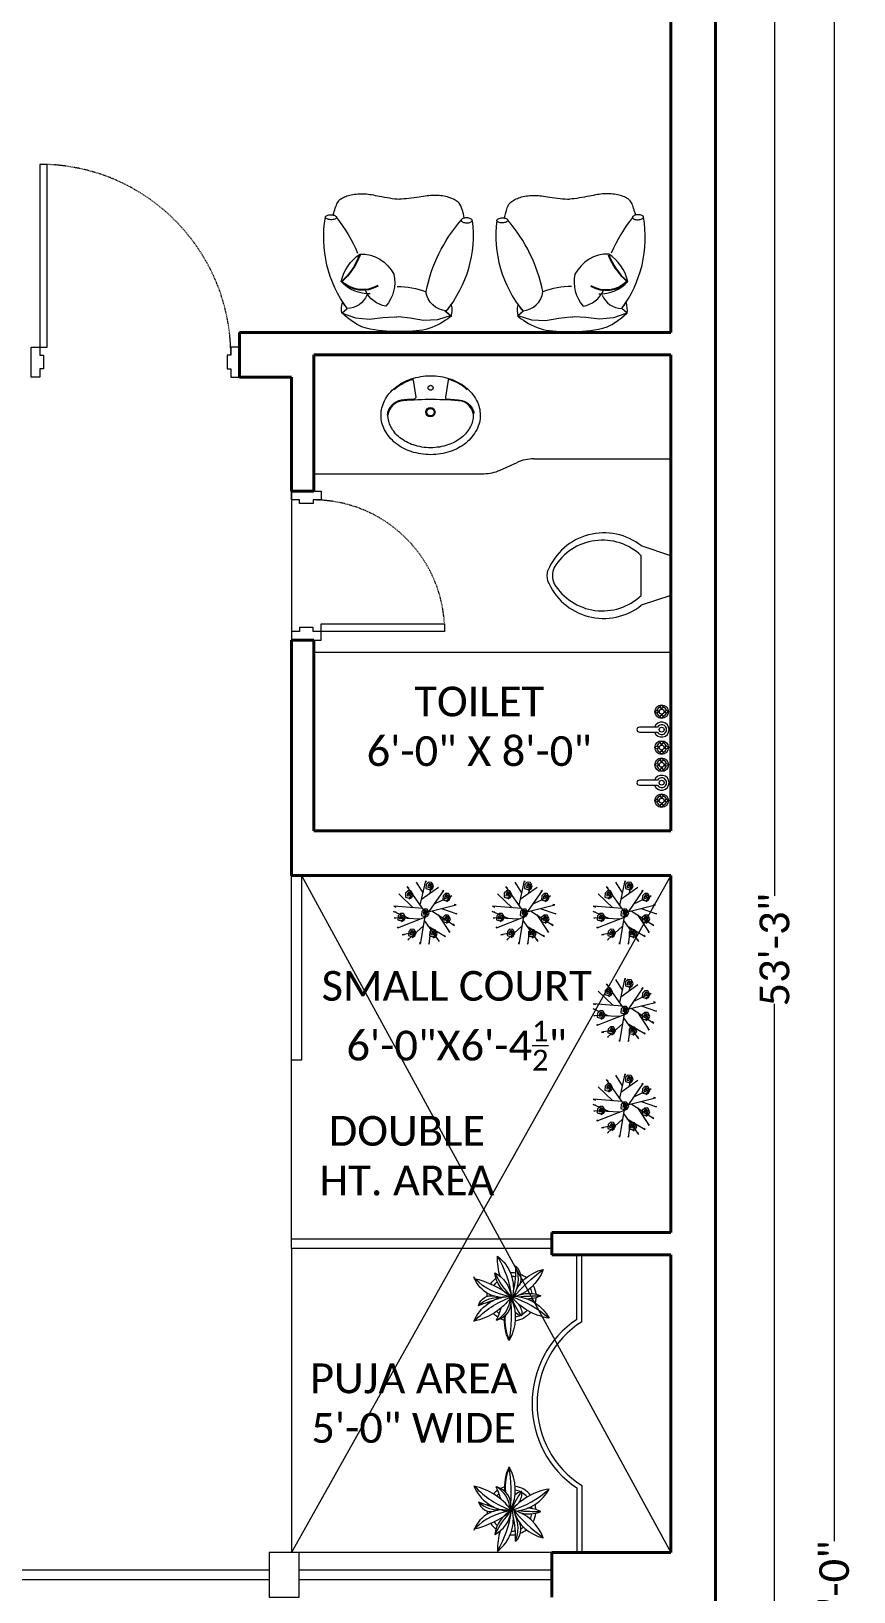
# Model space of a CAD drawing. Extents: x -454308 to 890911, y -14103 to 1343694.
# Drawn here: x 205590.1 to 205756, y 660471.3 to 660785.9 of the extents above; entities that cross this region are included whole.
import ezdxf
from ezdxf.lldxf.tags import DXFTag

# ---------------------------------------------------------------- set-up
doc = ezdxf.new("R2010")
doc.units = 0
doc.header["$MEASUREMENT"] = 0
doc.header["$PDMODE"] = 32
for name, pattern in [('0', [0]), ('DOT2', [3.175, 0, -3.175]), ('HIDDEN', [9.525, 6.35, -3.175])]:
    doc.linetypes.add(name, pattern=pattern)
for name, color, linetype, lineweight in [('A-Plnt', 114, 'Continuous', 5), ('AR- Dim', 159, 'Continuous', 9), ('AR-DOOR', 45, 'Continuous', 9), ('AR-FUR', 11, 'Continuous', 9), ('AR-GLASS', 4, 'Continuous', 13), ('AR-Plants', 72, '0', 9), ('AR-Projection', 210, 'DASHED2', 15), ('AR-TEXT', 163, 'Continuous', 9), ('AR-WALL', 1, 'Continuous', 40), ('AR-Wood Part.', 32, 'Continuous', 20), ('fixture', 150, 'Continuous', 15), ('FLOOR LINE', 142, '0', 5)]:
    doc.layers.add(name, color=color, linetype=linetype, lineweight=lineweight)
doc.layers.add('IFF-FURN-DETAIL', color=250, linetype='Continuous')
doc.layers.add('VATDUNG', color=9, linetype='Continuous')
doc.styles.add('AA_06.0', font='CANDARA.TTF', dxfattribs={"height": 6})
tags = doc.linetypes.add('DASHED2', pattern=[0.375, 0.25, -0.125]).pattern_tags.tags
tags[6:7] = [DXFTag(74, 4), DXFTag(75, 0), DXFTag(340, '0'), DXFTag(46, 1.0), DXFTag(50, 0.0), DXFTag(44, 0.0), DXFTag(45, 0.0)]
tags[4:5] = [DXFTag(74, 4), DXFTag(75, 0), DXFTag(340, '0'), DXFTag(46, 1.0), DXFTag(50, 0.0), DXFTag(44, 0.0), DXFTag(45, 0.0)]
doc.dimstyles.new('AA_06.0', dxfattribs={"dimtxt": 6, "dimasz": 3.5, "dimexe": 0.18, "dimexo": 0.0625, "dimgap": 0.09, "dimtad": 0, "dimzin": 1, "dimdsep": 46, "dimlunit": 4, "dimtxsty": 'AA_06.0', "dimblk": 'DIM ARROW', "dimcen": 0.09, "dimclrd": 4, "dimclre": 256, "dimadec": 0, "dimazin": 0, "dimtfac": 1, "dimtofl": 0, "dimtmove": 0, "dimatfit": 3, "dimfxl": 1, "dimtolj": 1, "dimtzin": 0, "dimlwd": -1, "dimarcsym": 0})

# ---------------------------------------------------------------- blocks, each defined once
blk = doc.blocks.new('Faucet - Bathroom top')
for p, q in [((-4.11, 0.12), (-4.38, 0.12)), ((-3.75, 0.48), (-3.75, 0.75)), ((-3.5, 0.48), (-3.5, 0.75)), ((-3.15, 0.12), (-2.88, 0.12)), ((3.14, 0.12), (2.88, 0.12)), ((3.5, 0.48), (3.5, 0.75)), ((3.75, 0.48), (3.75, 0.75)), ((4.1, 0.12), (4.38, 0.12)), ((-4.1, -0.12), (-4.38, -0.12)), ((-3.75, -0.48), (-3.75, -0.75)), ((-3.5, -0.48), (-3.5, -0.75)), ((-3.14, -0.12), (-2.88, -0.12)), ((-0.5, -0.86), (-0.5, -4.5)), ((0.5, -4.5), (0.5, -0.86)), ((3.15, -0.12), (2.88, -0.12)), ((3.5, -0.48), (3.5, -0.75)), ((3.75, -0.48), (3.75, -0.75)), ((4.11, -0.12), (4.38, -0.12))]:
    blk.add_line(p, q)
for centre, radius in [((-3.62, 0), 1.38), ((-4.62, 0), 0.28), ((-3.62, 0), 0.5), ((-3.62, 1), 0.28), ((-2.62, 0), 0.28), ((0, 0), 0.5), ((3.62, 0), 1.38), ((2.62, 0), 0.28), ((3.62, 0), 0.5), ((3.62, 1), 0.28), ((4.62, 0), 0.28), ((-3.62, -1), 0.28), ((3.62, -1), 0.28)]:
    blk.add_circle(centre, radius)
for centre, radius, start, end in [((-3.62, 0), 1, 105.2407, 164.2093), ((-3.62, 0), 1, 16.4413, 74.0789), ((0, 0), 1.5, 289.6514, 250.3603), ((0, 0), 1, 300.3431, 239.7554), ((3.62, 0), 1, 106.12, 164.0884), ((3.62, 0), 1, 16.2342, 73.9047), ((-3.62, 0), 1, 196.2342, 253.9047), ((-3.62, 0), 1, 286.12, 344.0884), ((3.62, 0), 1, 196.4413, 254.0789), ((3.62, 0), 1, 285.2407, 344.2093), ((0, -4.5), 0.5, 180, 0)]:
    blk.add_arc(centre, radius, start, end)
blk = doc.blocks.new('4T4T')
for p, q in [((81000.78, -5598.59), (80998.78, -5592.59)), ((81000.78, -5592.59), (81008.78, -5592.59)), ((81008.78, -5598.59), (81010.78, -5592.59))]:
    blk.add_line(p, q)
for centre, radius, start, end in [((81008.3, -5585.01), 12.17, 112.0284, 218.5307), ((81008.98, -5584.77), 11.33, 121.053, 223.6321), ((81004.78, -5578.71), 4, 65.7318, 114.2682), ((81004.78, -5577.59), 4, 74.8605, 105.1395), ((81001.22, -5585.07), 12.17, 321.4691, 67.9714), ((81000.58, -5584.77), 11.33, 316.3677, 58.9468)]:
    blk.add_arc(centre, radius, start, end)
blk = doc.blocks.new('WASH-2')
blk.add_lwpolyline([(-8408.7, 58004.87, -0.120605), (-8409.51, 58001.52, -0.10507), (-8412.01, 57998.47, -0.088649), (-8415.59, 57996.53, -0.079738), (-8420.04, 57995.8, -0.079738), (-8424.5, 57996.51, -0.088649), (-8428.09, 57998.43, -0.10507), (-8430.6, 58001.47, -0.120605), (-8431.43, 58004.82, -0.120605), (-8430.62, 58008.17, -0.10507), (-8428.12, 58011.22, -0.088649), (-8424.54, 58013.16, -0.079738), (-8420.09, 58013.88, -0.079738), (-8415.63, 58013.18, -0.088649), (-8412.04, 58011.25, -0.10507), (-8409.53, 58008.21, -0.120605)], format="xyb", close=True)
blk.add_lwpolyline([(-8408.7, 58004.87, -0.120605), (-8409.51, 58001.52, -0.10507), (-8412.01, 57998.47, -0.088649), (-8415.59, 57996.53, -0.079738), (-8420.04, 57995.8, -0.079738), (-8424.5, 57996.51, -0.088649), (-8428.09, 57998.43, -0.10507), (-8430.6, 58001.47, -0.120605), (-8431.43, 58004.82, -0.120605), (-8430.62, 58008.17, -0.10507), (-8428.12, 58011.22, -0.088649), (-8424.54, 58013.16, -0.079738), (-8420.09, 58013.88, -0.079738), (-8415.63, 58013.18, -0.088649), (-8412.04, 58011.25, -0.10507), (-8409.53, 58008.21, -0.120605)], format="xyb", close=True)
for points in [[(-8429.82, 58004.44, -0.017243), (-8429.84, 58004.82, -0.120605), (-8429.2, 58007.43, -0.10507), (-8427.12, 58009.97, -0.088649), (-8424.04, 58011.64, -0.079738), (-8420.08, 58012.29, -0.079738), (-8416.12, 58011.66, -0.088649), (-8413.03, 58010, -0.10507), (-8410.94, 58007.47, -0.120605), (-8410.29, 58004.86, -0.120605)], [(-8429.82, 58004.44, -0.017243), (-8429.84, 58004.82, -0.120605), (-8429.2, 58007.43, -0.10507), (-8427.12, 58009.97, -0.088649), (-8424.04, 58011.64, -0.079738), (-8420.08, 58012.29, -0.079738), (-8416.12, 58011.66, -0.088649), (-8413.03, 58010, -0.10507), (-8410.94, 58007.47, -0.120605), (-8410.29, 58004.86, -0.120605)], [(-8428.44, 57998.99, 0.016805), (-8427.96, 57998.59, 0.092161), (-8424.31, 57996.65, 0.435128), (-8424.05, 57996.78), (-8423.48, 58000.73, 0.44775), (-8423.76, 58001.13, -0.015365), (-8427.24, 58001.44, -0.272514), (-8430.02, 58004.4, -0.272514)], [(-8428.44, 57998.99, 0.016805), (-8427.96, 57998.59, 0.092161), (-8424.31, 57996.65, 0.435128), (-8424.05, 57996.78), (-8423.48, 58000.73, 0.44775), (-8423.76, 58001.13, -0.015365), (-8427.24, 58001.44, -0.272514), (-8430.02, 58004.4, -0.272514)], [(-8411.69, 57998.99, -0.016805), (-8412.17, 57998.59, -0.092161), (-8415.83, 57996.65, -0.435128), (-8416.08, 57996.78), (-8416.65, 58000.73, -0.396344), (-8416.2, 58001.17, 0.011856), (-8413.29, 58001.4, 0.340407), (-8410.1, 58004.85)], [(-8411.69, 57998.99, -0.016805), (-8412.17, 57998.59, -0.092161), (-8415.83, 57996.65, -0.435128), (-8416.08, 57996.78), (-8416.65, 58000.73, -0.396344), (-8416.2, 58001.17, 0.011856), (-8413.29, 58001.4, 0.340407), (-8410.1, 58004.85)]]:
    blk.add_lwpolyline(points, format="xyb")
for centre, radius in [((-8420.02, 58004.14), 1.05), ((-8420.02, 58004.14), 1.05), ((-8420.02, 58004.14), 0.84), ((-8420.02, 58004.14), 0.84), ((-8420.07, 57998.56), 0.577), ((-8420.07, 57998.56), 0.577)]:
    blk.add_circle(centre, radius)
for centre, radius, start, end in [((-8426.11, 58005.28), 3.81, 192.7297, 253.7047), ((-8426.11, 58005.28), 3.81, 192.7297, 253.7047), ((-8413.88, 58005.17), 3.6, 271.2814, 355.1225), ((-8413.88, 58005.17), 3.6, 271.2814, 355.1225), ((-8420.22, 58065.6), 64.35, 263.7877, 275.7231), ((-8420.22, 58065.6), 64.35, 263.7877, 275.7231)]:
    blk.add_arc(centre, radius, start, end)
blk = doc.blocks.new('door 42')
at = {"lineweight": 15, "ltscale": 0.1}
blk.add_lwpolyline([(-0.75, 3), (0.75, 3), (0.75, 39.85), (-0.75, 39.85)], close=True, dxfattribs=at)
at = {"lineweight": 20, "ltscale": 0.1}
for points in [[(-2.5, 3), (-0.75, 3), (-0.75, 1.38), (0, 1.38), (0, -1.38), (-0.75, -1.38), (-0.75, -3), (-2.5, -3), (-2.5, 3)], [(39.5, 3), (37.75, 3), (37.75, 1.38), (37, 1.38), (37, -1.38), (37.75, -1.38), (37.75, -3), (39.5, -3), (39.5, 3)]]:
    blk.add_lwpolyline(points, dxfattribs=at)
at = {"linetype": 'HIDDEN', "ltscale": 0.002}
blk.add_arc((-0.75, 1.38), 38.5, 0, 87.7671, dxfattribs=at)
blk = doc.blocks.new('PILLOW-1')
at = {"color": 0}
blk.add_lwpolyline([(198, -165.3, -0.232884), (126.3, -346, -0.184752), (-44.3, -233.7, -0.286563), (74.8, -22, -0.237978), (272.6, -68.2, -0.243587), (179.4, -195.4, 4.263709)], format="xyb", dxfattribs=at)
at = {"layer": 'IFF-FURN-DETAIL', "linetype": 'ByBlock'}
blk.add_lwpolyline([(147.6, -117.6, -0.343333), (126.5, -342.2, 0.126408), (-39.5, -232.6, -5.969376)], format="xyb", dxfattribs=at)
blk = doc.blocks.new('SINGLE SOFA 2')
at = {"linetype": 'ByBlock'}
for p in [(-19.24, 12.49), (-19.22, 12.47)]:
    blk.add_line(p, (-18.19, 11.57), dxfattribs=at)
for points in [[(2.87, 12.49), (2.71, 12.61), (2.46, 12.8), (2.12, 13.06), (1.7, 13.36), (1.22, 13.69), (0.7, 14.03), (0.14, 14.35), (-0.44, 14.65), (-1.03, 14.91), (-1.63, 15.13), (-2.24, 15.32), (-2.86, 15.47), (-3.5, 15.59), (-4.16, 15.68), (-4.84, 15.76), (-5.54, 15.82), (-6.26, 15.87), (-7.01, 15.9), (-7.77, 15.92), (-8.55, 15.93), (-9.34, 15.92), (-10.14, 15.9), (-10.95, 15.86), (-11.77, 15.81), (-12.59, 15.73), (-13.43, 15.61), (-14.28, 15.42), (-15.17, 15.14), (-16.09, 14.73), (-17.07, 14.17), (-18.1, 13.43), (-19.21, 12.49)], [(-19.21, 12.49), (-16.48, 13.38), (-13.66, 13.57), (-10.94, 13.16), (-8.62, 12.95), (-8.21, 13.01)], [(-19.21, 12.49), (-16.48, 13.38), (-13.66, 13.57), (-10.94, 13.16), (-8.62, 12.95), (-8.21, 13.01)], [(2.79, 12.39), (0.07, 13.31), (-2.75, 13.53), (-5.47, 13.13), (-7.79, 12.94), (-8.21, 13.01)], [(2.79, 12.39), (0.07, 13.31), (-2.75, 13.53), (-5.47, 13.13), (-7.79, 12.94), (-8.21, 13.01)], [(-21.51, -7.21), (-21.5, -7.29), (-21.46, -7.45), (-21.4, -7.68), (-21.33, -7.96), (-21.25, -8.28), (-21.15, -8.61), (-21.05, -8.93), (-20.95, -9.23), (-20.85, -9.5), (-20.74, -9.72), (-20.63, -9.92), (-20.51, -10.09), (-20.38, -10.24), (-20.25, -10.37), (-20.1, -10.49), (-19.93, -10.6), (-19.75, -10.71), (-19.55, -10.83), (-19.34, -10.93), (-19.1, -11.04), (-18.86, -11.14), (-18.59, -11.23), (-18.31, -11.32), (-18.01, -11.4), (-17.7, -11.47), (-17.37, -11.53), (-17.03, -11.57), (-16.69, -11.61), (-16.34, -11.64), (-15.99, -11.66), (-15.64, -11.67), (-15.29, -11.66), (-14.95, -11.64), (-14.61, -11.61), (-14.27, -11.58), (-13.92, -11.53), (-13.55, -11.47), (-13.16, -11.41), (-12.74, -11.34), (-12.3, -11.27), (-11.81, -11.19), (-11.3, -11.11), (-10.78, -11.03), (-10.25, -10.96), (-9.73, -10.9), (-9.23, -10.84), (-8.76, -10.81), (-8.33, -10.79)], [(4.91, -7.38), (4.71, -8.2), (4.51, -8.85), (4.32, -9.37), (4.14, -9.77), (3.96, -10.07), (3.77, -10.3), (3.58, -10.48), (3.39, -10.62), (3.18, -10.76), (2.96, -10.89), (2.74, -11.01), (2.49, -11.12), (2.24, -11.22), (1.97, -11.32), (1.69, -11.4), (1.39, -11.48), (1.07, -11.55), (0.75, -11.6), (0.41, -11.65), (0.06, -11.68), (-0.29, -11.71), (-0.64, -11.72), (-0.99, -11.73), (-1.33, -11.72), (-1.67, -11.7), (-2.01, -11.67), (-2.35, -11.63), (-2.71, -11.58), (-3.07, -11.52), (-3.46, -11.45), (-3.88, -11.38), (-4.33, -11.3), (-4.81, -11.22), (-5.32, -11.14), (-5.84, -11.05), (-6.37, -10.98), (-6.89, -10.91), (-7.39, -10.85), (-7.86, -10.81), (-8.29, -10.79)]]:
    blk.add_lwpolyline(points, dxfattribs=at)
for points in [[(-20.87, -6.76, 0.186829), (-20.93, -6.59, 0.101651), (-21.19, -6.4, 0.060225), (-21.53, -6.29, 0.046578), (-21.98, -6.25, 0.046578), (-22.43, -6.29, 0.060225), (-22.76, -6.39, 0.101651), (-23.02, -6.58, 0.186829), (-23.09, -6.75, 0.186829), (-23.02, -6.92, 0.101651), (-22.76, -7.11, 0.060225), (-22.43, -7.21, 0.046578), (-21.98, -7.26, 0.046578), (-21.53, -7.22, 0.060225), (-21.2, -7.11, 0.101651), (-20.94, -6.92, 0.186829)], [(4.29, -6.86, -0.186829), (4.35, -6.7, -0.101651), (4.61, -6.51, -0.060225), (4.95, -6.4, -0.046578), (5.4, -6.36, -0.046578), (5.85, -6.41, -0.060225), (6.18, -6.52, -0.101651), (6.44, -6.71, -0.186829), (6.5, -6.87, -0.186829), (6.44, -7.04, -0.101651), (6.18, -7.23, -0.060225), (5.84, -7.33, -0.046578), (5.39, -7.37, -0.046578), (4.94, -7.33, -0.060225), (4.61, -7.22, -0.101651), (4.35, -7.03, -0.186829)]]:
    blk.add_lwpolyline(points, format="xyb", close=True, dxfattribs=at)
for points in [[(-20.87, -6.76, 0.186829), (-20.93, -6.59, 0.101651), (-21.19, -6.4, 0.060225), (-21.53, -6.29, 0.046578), (-21.98, -6.25, 0.046578), (-22.43, -6.29, 0.060225), (-22.76, -6.39, 0.101651), (-23.02, -6.58, 0.186829), (-23.09, -6.75, 0.186829)], [(-21.51, -7.21, 0.0573), (-21.2, -7.11, 0.101651), (-20.94, -6.92, 0.186829), (-20.87, -6.76, 0.186829)], [(4.29, -6.86, -0.186829), (4.35, -6.7, -0.101651), (4.61, -6.51, -0.060225), (4.95, -6.4, -0.046578), (5.4, -6.36, -0.046578), (5.85, -6.41, -0.060225), (6.18, -6.52, -0.101651), (6.44, -6.71, -0.186829), (6.5, -6.87, -0.186829)], [(4.93, -7.32, -0.0573), (4.61, -7.22, -0.101651), (4.35, -7.03, -0.186829), (4.29, -6.86, -0.186829)]]:
    blk.add_lwpolyline(points, format="xyb", dxfattribs=at)
for centre, radius, start, end in [((-0.58, 11.43), 3.49, 340.6782, 19.5441), ((0.64, -3.28), 23.98, 141.7436, 188.3229), ((-14.49, 11.62), 4.84, 169.5972, 195.0128), ((0.64, -3.28), 23.98, 141.7436, 145.5574), ((-18.5, 7.09), 4.5, 21.3758, 86.0835), ((-18.5, 7.09), 4.5, 21.3758, 86.0835), ((2.03, 7), 4.5, 93.4321, 170.6918), ((2.03, 7), 4.5, 93.4321, 170.6918), ((-20.77, 42.26), 38.01, 305.8994, 308.462), ((-20.77, 42.26), 38.01, 305.8994, 308.2795), ((-17.19, -3.2), 23.98, 351.1927, 37.772), ((-17.19, -3.2), 23.98, 33.9753, 37.772), ((-8.15, 25.51), 18.69, 269.7748, 287.9155), ((-8.15, 25.51), 18.69, 269.7748, 287.9155), ((28.74, 13.18), 31.62, 189.9387, 219.3456), ((28.74, 13.18), 31.62, 189.9387, 219.3456), ((-45.15, 13.5), 31.62, 320.17, 335.3757), ((-45.15, 13.5), 31.62, 320.17, 335.3757)]:
    blk.add_arc(centre, radius, start, end, dxfattribs=at)
at = {"linetype": 'ByBlock', "extrusion": (0, 0, -1), "xscale": 0.03275934165516389, "yscale": 0.03275934165516389, "zscale": -0.03275934208198866, "rotation": 90.2421956120825}
blk.add_blockref('PILLOW-1', (8.25, 1.93), dxfattribs=at)
blk.add_blockref('PILLOW-1', (8.25, 1.93), dxfattribs=at)
blk = doc.blocks.new('door 30')
at = {"lineweight": 20, "ltscale": 0.1}
for points in [[(3, 27.5), (3, 25.75), (1.38, 25.75), (1.38, 25), (-1.38, 25), (-1.38, 25.75), (-3, 25.75), (-3, 27.5), (3, 27.5)], [(3, -2.5), (3, -0.75), (1.38, -0.75), (1.38, 0), (-1.38, 0), (-1.38, -0.75), (-3, -0.75), (-3, -2.5), (3, -2.5)]]:
    blk.add_lwpolyline(points, dxfattribs=at)
at = {"lineweight": 15, "ltscale": 0.1}
blk.add_lwpolyline([(3, -0.75), (3, 0.75), (27.83, 0.75), (27.83, -0.75)], close=True, dxfattribs=at)
at = {"linetype": 'HIDDEN', "ltscale": 0.002}
blk.add_arc((1.38, -0.75), 26.5, 3.2449, 90, dxfattribs=at)
blk = doc.blocks.new('PLANT 3')
for centre, radius, start, end in [((7.37, 5.52), 10.74, 127.0526, 193.6397), ((25.53, -0.67), 28.68, 149.2774, 171.9041), ((-15.42, 13.58), 16.33, 342.1417, 1.7778), ((-0.15, 14.58), 11.95, 199.8532, 255.8716), ((-13.67, 0.01), 10.75, 18.2679, 77.7577), ((-35.11, -23.08), 41.09, 39.2618, 54.5536), ((-0.94, 8.16), 4.48, 131.9837, 205.4724), ((4.26, 7.96), 8.9, 157.16, 204.0107), ((16.23, 9.98), 20.22, 175.9263, 194.9396), ((-0.58, 11.29), 8.29, 252.5643, 340.5658), ((-6.78, 10.62), 8.44, 297.6391, 353.4927), ((5.75, 2.08), 8.64, 118.6711, 171.4448), ((-18.21, 18.63), 21.73, 315.3527, 335.2401), ((12.74, -16.02), 24.78, 102.8236, 128.4584), ((-5.5, 20.94), 17.98, 279.6289, 313.8517), ((-3.06, -7.85), 11.24, 95.3509, 151.9516), ((-15.42, 13.58), 16.33, 278.611, 320.85), ((5.46, -23.28), 27.73, 107.6158, 131.4255), ((-7.56, -4.02), 8.12, 72.6029, 113.2685), ((-6.78, 11.87), 9.32, 244.7044, 267.5626), ((-10.51, -69.78), 73.22, 85.498, 90.09), ((-2.06, -1.3), 3.58, 141.0444, 190.8834), ((-22.19, 10.23), 20.64, 323.9758, 339.4862), ((8.44, -2.39), 12.34, 154.191, 209.7589), ((38.33, -1.6), 41.13, 173.8852, 189.76), ((2.22, 1.7), 4.95, 169.0123, 258.5733), ((-11.06, -20.34), 24.85, 43.0584, 70.3682), ((10.39, 12.48), 16.15, 216.0101, 258.7514), ((-13.63, -3.15), 12.56, 28.0633, 29.2303), ((5.14, 3.35), 7.66, 184.8141, 238.0945), ((-3.06, -7.85), 11.24, 23.5569, 85.5927), ((0.77, -4.31), 7.32, 44.3745, 98.3611), ((-14.66, -49.27), 54.17, 67.585, 73.6645), ((2.6, -0.08), 3.53, 15.6467, 102.6443), ((-6.35, 1.4), 3.47, 283.0214, 317.1626), ((23.85, 7.54), 25.01, 197.5499, 205.3147)]:
    blk.add_arc(centre, radius, start, end)
at = {"color": 2, "ltscale": 0.1}
for radius, start, end in [(6.57, 111.6678, 127.7231), (6.57, 86.9872, 99.8833), (5.57, 90.1935, 101.2273), (6.57, 60.3652, 61.9079), (6.57, 152.2825, 173.4798), (5.57, 155.1195, 170.5384), (5.57, 117.3768, 125.8298), (5.57, 33.3174, 46.9625), (6.57, 32.0517, 50.6005), (6.57, 181.8793, 194.1603), (5.57, 184.6823, 191.0906), (5.57, 346.8345, 348.8668), (5.57, 3.1543, 5.4027), (6.57, 343.7647, 347.6452), (6.57, 1.1049, 8.7961), (6.57, 218.6775, 261.2305), (5.57, 220.4633, 240.3482), (5.57, 244.558, 259.2489), (5.57, 288.2948, 289.9064), (6.57, 285.7982, 296.248), (5.57, 306.5579, 315.6855), (6.57, 304.2989, 317.3923)]:
    blk.add_arc((-2.86, 3.15), radius, start, end, dxfattribs=at)
at = {"layer": 'VATDUNG', "color": 35}
blk.add_arc((-13.63, -3.15), 12.56, 334.7196, 5.6674, dxfattribs=at)
blk = doc.blocks.new('A$C3EDC2A64')
for p, q in [((-17.5, 15.8), (-16.5, 14.6)), ((-7.9, 9.2), (-17.5, 15.8)), ((-12.1, 19), (-11, 18)), ((-3.3, -1.7), (-12.1, 19)), ((-5.1, 20.4), (-5.1, 19.2)), ((-4.7, 19.6), (-4.9, 18)), ((-2.2, 7.1), (-4.7, 19.6)), ((-4.4, 0.8), (1.5, 18.2)), ((1.5, 18.2), (1.6, 16.8)), ((3.1, -1.6), (14.8, 11.9)), ((5.9, 1.6), (5.7, 16.5)), ((5.8, 8.8), (10.2, 14.9)), ((10.2, 14.9), (9.7, 13.4)), ((14.8, 11.9), (13.8, 11.5)), ((-10.1, 4.4), (-25.3, 3.6)), ((-25.3, 3.6), (-24, 3.5)), ((-23.3, 9.3), (-21.8, 9)), ((-5.1, 2.5), (-23.3, 9.3)), ((9, 5.2), (18, 6)), ((18, 6), (16.5, 5.6)), ((-25.8, -6.3), (-24.3, -5.9)), ((-7.4, -6), (-25.8, -6.3)), ((-25.7, -0.4), (-24.7, -0.7)), ((-11.9, -6.1), (-25.7, -0.4)), ((-15.5, -6.2), (-23, -13.4)), ((-3.3, -1.7), (-19.2, -18.3)), ((-10.3, -9), (-11.6, -23.5)), ((-5.8, -4.4), (-0.4, -24.6)), ((-4.9, -7.8), (6.8, -22)), ((-3.3, -1.7), (19.4, -1.3)), ((0, -1.7), (13.7, -17.3)), ((4.5, -6.8), (18.7, -9.2)), ((19.4, -1.3), (17.8, -1)), ((-23, -13.4), (-22.4, -12.2)), ((-19.2, -18.3), (-18.2, -17.7)), ((-10.9, -15.4), (-6.2, -24.7)), ((0, -13.7), (10.8, -19.7)), ((6.8, -22), (6.1, -21.5)), ((10.8, -19.7), (9.6, -18.4)), ((13.7, -17.3), (12.3, -16.5)), ((-11.6, -23.5), (-11.6, -22.6)), ((-6.2, -24.7), (-7.1, -23.3)), ((-0.4, -24.6), (0, -23.4))]:
    blk.add_line(p, q)
at = {"layer": 'A-Plnt', "color": 2}
for p, q in [((-6.4, 17.1), (-5.2, 19.1)), ((-6.2, 15.1), (-6.4, 17.1)), ((-5.4, 15.1), (-5.3, 17.4)), ((-3.5, 13.6), (-5.4, 15.1)), ((-5.3, 17.4), (-4.2, 18.5)), ((-5.2, 19.1), (-2.3, 19.5)), ((-4.5, 17.3), (-3.2, 17.4)), ((-3.5, 15.1), (-4.5, 17.3)), ((-4.2, 18.5), (-2, 17.8)), ((-2.5, 16.2), (-3.5, 15.1)), ((-1.3, 15.4), (-3.5, 13.6)), ((-3.2, 17.4), (-3.2, 16.3)), ((-2, 17.8), (-2.5, 16.2)), ((-2.3, 19.5), (-1, 17.8)), ((-1, 17.8), (-1.3, 15.4)), ((7.2, 12.2), (8.4, 14.2)), ((7.5, 10.2), (7.2, 12.2)), ((8.2, 10.2), (8.3, 12.5)), ((8.3, 12.5), (9.4, 13.6)), ((8.4, 14.2), (11.3, 14.6)), ((9.1, 12.4), (10.4, 12.5)), ((10.1, 10.2), (9.1, 12.4)), ((9.4, 13.6), (11.6, 12.9)), ((11.2, 11.3), (10.1, 10.2)), ((10.4, 12.5), (10.4, 11.4)), ((11.6, 12.9), (11.2, 11.3)), ((11.3, 14.6), (12.7, 12.9)), ((12.7, 12.9), (12.4, 10.5)), ((-18.7, 7.8), (-17.6, 9.9)), ((-18.5, 5.8), (-18.7, 7.8)), ((-17.8, 5.8), (-17.7, 8.1)), ((-15.8, 4.3), (-17.8, 5.8)), ((-17.7, 8.1), (-16.6, 9.2)), ((-17.6, 9.9), (-14.6, 10.2)), ((-16.9, 8), (-15.6, 8.1)), ((-15.9, 5.8), (-16.9, 8)), ((-16.6, 9.2), (-14.3, 8.5)), ((-14.8, 6.9), (-15.9, 5.8)), ((-13.6, 6.1), (-15.8, 4.3)), ((-15.6, 8.1), (-15.6, 7)), ((-14.3, 8.5), (-14.8, 6.9)), ((-14.6, 10.2), (-13.3, 8.5)), ((-13.3, 8.5), (-13.6, 6.1)), ((-6.3, -1.8), (-5.1, 0.3)), ((-5.1, 0.3), (-2.1, 0.6)), ((-2.1, 0.6), (-0.8, -1.1)), ((10.2, 8.7), (8.2, 10.2)), ((12.4, 10.5), (10.2, 8.7)), ((-21.6, -5.9), (-20.4, -3.9)), ((-21.3, -7.9), (-21.6, -5.9)), ((-20.6, -7.9), (-20.5, -5.7)), ((-18.6, -9.4), (-20.6, -7.9)), ((-20.5, -5.7), (-19.4, -4.5)), ((-20.4, -3.9), (-17.4, -3.6)), ((-19.7, -5.7), (-18.4, -5.6)), ((-18.7, -7.9), (-19.7, -5.7)), ((-19.4, -4.5), (-17.1, -5.2)), ((-17.6, -6.8), (-18.7, -7.9)), ((-16.4, -7.6), (-18.6, -9.4)), ((-18.4, -5.6), (-18.4, -6.7)), ((-17.1, -5.2), (-17.6, -6.8)), ((-17.4, -3.6), (-16.1, -5.2)), ((-16.1, -5.2), (-16.4, -7.6)), ((-6, -3.8), (-6.3, -1.8)), ((-5.3, -3.8), (-5.2, -1.5)), ((-3.3, -5.3), (-5.3, -3.8)), ((-5.2, -1.5), (-4.1, -0.4)), ((-4.4, -1.6), (-3.1, -1.5)), ((-3.4, -3.7), (-4.4, -1.6)), ((-4.1, -0.4), (-1.8, -1.1)), ((-2.3, -2.7), (-3.4, -3.7)), ((-1.1, -3.5), (-3.3, -5.3)), ((-3.1, -1.5), (-3.1, -2.6)), ((-1.8, -1.1), (-2.3, -2.7)), ((-0.8, -1.1), (-1.1, -3.5)), ((11, -3.3), (12.2, -1.2)), ((11.3, -5.3), (11, -3.3)), ((12, -5.3), (12.1, -3)), ((14, -6.8), (12, -5.3)), ((12.1, -3), (13.2, -1.9)), ((12.2, -1.2), (15.2, -0.9)), ((12.9, -3.1), (14.2, -3)), ((13.9, -5.2), (12.9, -3.1)), ((13.2, -1.9), (15.5, -2.6)), ((15, -4.2), (13.9, -5.2)), ((16.2, -5), (14, -6.8)), ((14.2, -3), (14.2, -4.1)), ((15.5, -2.6), (15, -4.2)), ((15.2, -0.9), (16.5, -2.6)), ((16.5, -2.6), (16.2, -5)), ((-12.3, -17.9), (-11.1, -15.9)), ((-12.1, -20), (-12.3, -17.9)), ((-11.3, -19.9), (-11.2, -17.7)), ((-9.3, -21.4), (-11.3, -19.9)), ((-11.2, -17.7), (-10.1, -16.6)), ((-11.1, -15.9), (-8.2, -15.6)), ((-10.4, -17.8), (-9.1, -17.6)), ((-9.4, -19.9), (-10.4, -17.8)), ((-10.1, -16.6), (-7.9, -17.2)), ((-8.4, -18.8), (-9.4, -19.9)), ((-7.2, -19.6), (-9.3, -21.4)), ((-9.1, -17.6), (-9.1, -18.7)), ((-7.9, -17.2), (-8.4, -18.8)), ((-8.2, -15.6), (-6.8, -17.3)), ((-6.8, -17.3), (-7.2, -19.6)), ((1.2, -17.3), (2.4, -15.2)), ((1.5, -19.3), (1.2, -17.3)), ((2.2, -19.3), (2.3, -17)), ((4.2, -20.8), (2.2, -19.3)), ((2.3, -17), (3.4, -15.9)), ((2.4, -15.2), (5.4, -14.9)), ((3.1, -17.1), (4.4, -17)), ((4.1, -19.3), (3.1, -17.1)), ((3.4, -15.9), (5.7, -16.6)), ((5.2, -18.2), (4.1, -19.3)), ((6.4, -19), (4.2, -20.8)), ((4.4, -17), (4.4, -18.1)), ((5.7, -16.6), (5.2, -18.2)), ((5.4, -14.9), (6.7, -16.6)), ((6.7, -16.6), (6.4, -19))]:
    blk.add_line(p, q, dxfattribs=at)
blk.add_ellipse((-3.3, -1.7), major_axis=(-0.87, 0.87), ratio=1, start_param=-0.292554, end_param=5.990631, dxfattribs=at)
blk = doc.blocks.new('DIM ARROW')
at = {"color": 3, "ltscale": 0.1}
for p, q in [((-0.5, 0), (0.5, 0)), ((-0.354, -0.354), (0.354, 0.354)), ((0, 0.5), (0, -0.5))]:
    blk.add_line(p, q, dxfattribs=at)
blk = doc.blocks.new('*D536')
at = {"layer": 'AR- Dim', "linetype": 'DOT2', "lineweight": -2, "ltscale": 0.00125}
for p, q in [((205728.15, 660920.25), (205740.17, 660920.25)), ((205728.15, 660281.19), (205740.17, 660281.19))]:
    blk.add_line(p, q, dxfattribs=at)
at = {"layer": 'AR- Dim', "color": 4, "ltscale": 0.00125}
for p, q in [((205739.99, 660916.75), (205739.99, 660611.61)), ((205739.99, 660284.69), (205739.99, 660589.82))]:
    blk.add_line(p, q, dxfattribs=at)
at = {"layer": 'DEFPOINTS', "color": 0, "lineweight": 30, "ltscale": 0.00125}
for p in [(205728.09, 660920.25), (205739.99, 660920.25), (205728.09, 660281.19)]:
    blk.add_point(p, dxfattribs=at)
at = {"layer": 'AR- Dim', "color": 4, "ltscale": 0.00125, "xscale": 3.5, "yscale": 3.5, "zscale": 3.5}
for p, rotation in [((205739.99, 660920.25), 90), ((205739.99, 660281.19), 270)]:
    blk.add_blockref('DIM ARROW', p, dxfattribs=dict(at, rotation=rotation))
at = {"layer": 'AR- Dim', "color": 0, "ltscale": 0.00125, "insert": (205739.99, 660600.72), "char_height": 6, "attachment_point": 5, "rotation": 90, "style": 'AA_06.0'}
blk.add_mtext('\\A1;53\'-3"', dxfattribs=at)
blk = doc.blocks.new('*D537')
at = {"layer": 'AR- Dim', "linetype": 'DOT2', "lineweight": -2, "ltscale": 0.00125}
for p, q in [((205740.05, 660920.19), (205752.2, 660920.19)), ((205740.05, 660020.19), (205752.2, 660020.19))]:
    blk.add_line(p, q, dxfattribs=at)
at = {"layer": 'AR- Dim', "color": 4, "ltscale": 0.00125}
for p, q in [((205752.02, 660916.69), (205752.02, 660481.43)), ((205752.02, 660023.69), (205752.02, 660458.94))]:
    blk.add_line(p, q, dxfattribs=at)
at = {"layer": 'DEFPOINTS', "color": 0, "lineweight": 30, "ltscale": 0.00125}
for p in [(205739.99, 660920.19), (205739.99, 660020.19), (205752.02, 660020.19)]:
    blk.add_point(p, dxfattribs=at)
at = {"layer": 'AR- Dim', "color": 4, "ltscale": 0.00125, "xscale": 3.5, "yscale": 3.5, "zscale": 3.5}
for p, rotation in [((205752.02, 660920.19), 90), ((205752.02, 660020.19), 270)]:
    blk.add_blockref('DIM ARROW', p, dxfattribs=dict(at, rotation=rotation))
at = {"layer": 'AR- Dim', "color": 0, "ltscale": 0.00125, "insert": (205752.02, 660470.19), "char_height": 6, "attachment_point": 5, "rotation": 90, "style": 'AA_06.0'}
blk.add_mtext('\\A1;75\'-0"', dxfattribs=at)

msp = doc.modelspace()

# ---------------------------------------------------------------- linework, layer by layer
at = {"layer": 'AR-FUR', "ltscale": 0.1}
for p, q in [((205700.09, 660526.18), (205700.09, 660539.187)), ((205701.09, 660525.687), (205701.09, 660539.187)), ((205700.09, 660492.193), (205700.09, 660479.187)), ((205701.09, 660492.687), (205701.09, 660479.187))]:
    msp.add_line(p, q, dxfattribs=at)
for centre, radius, start, end in [((205711.633, 660509.187), 20.543, 124.18662, 235.81338), ((205711.715, 660509.187), 19.625, 122.77908, 237.22092)]:
    msp.add_arc(centre, radius, start, end, dxfattribs=at)
at = {"layer": 'AR-GLASS', "ltscale": 0.1}
for points in [[(205644.59, 660615.687), (205644.59, 660578.437), (205642.59, 660578.437), (205642.59, 660615.687)], [(205642.59, 660542.437), (205695.09, 660542.437), (205695.09, 660540.437), (205642.59, 660540.437)], [(205587.09, 660475.687), (205638.09, 660475.687), (205638.09, 660473.687), (205587.09, 660473.687)], [(205644.09, 660475.687), (205695.09, 660475.687), (205695.09, 660473.687), (205644.09, 660473.687)]]:
    msp.add_lwpolyline(points, close=True, dxfattribs=at)
at = {"layer": 'AR-Projection', "ltscale": 0.05}
for p, q in [((205719.09, 660615.687), (205642.59, 660479.187)), ((205644.59, 660615.687), (205719.09, 660479.187)), ((205642.59, 660542.437), (205642.59, 660578.437)), ((205642.59, 660540.437), (205642.59, 660479.187)), ((205695.09, 660479.187), (205642.59, 660479.187))]:
    msp.add_line(p, q, dxfattribs=at)
at = {"layer": 'AR-WALL', "ltscale": 3}
for p, q in [((205728.09, 660920.187), (205728.09, 660281.187)), ((205719.09, 660911.187), (205719.09, 660725.187)), ((205632.09, 660725.187), (205719.09, 660725.187)), ((205632.09, 660716.187), (205632.09, 660725.187)), ((205647.09, 660720.687), (205647.09, 660693.155)), ((205647.09, 660720.687), (205719.09, 660720.687)), ((205719.09, 660720.687), (205719.09, 660624.687)), ((205632.09, 660716.187), (205642.59, 660716.187)), ((205642.59, 660716.187), (205642.59, 660693.155)), ((205647.09, 660693.155), (205642.59, 660693.155)), ((205642.59, 660663.155), (205642.59, 660615.687)), ((205647.09, 660663.155), (205642.59, 660663.155)), ((205647.09, 660663.155), (205647.09, 660624.687)), ((205647.09, 660624.687), (205719.09, 660624.687)), ((205719.09, 660615.687), (205719.09, 660543.687)), ((205695.09, 660543.687), (205695.09, 660539.187)), ((205719.09, 660543.687), (205695.09, 660543.687)), ((205719.09, 660539.187), (205695.09, 660539.187)), ((205719.09, 660539.187), (205719.09, 660479.187))]:
    msp.add_line(p, q, dxfattribs=at)
at = {"layer": 'AR-WALL', "ltscale": 0.1}
for p, q in [((205642.59, 660615.687), (205719.09, 660615.687)), ((205719.09, 660479.187), (205695.09, 660479.187)), ((205695.09, 660479.187), (205695.09, 660470.187))]:
    msp.add_line(p, q, dxfattribs=at)
at = {"layer": 'AR-Wood Part.', "ltscale": 0.1}
msp.add_lwpolyline([(205638.09, 660470.187), (205644.09, 660470.187), (205644.09, 660479.187), (205638.09, 660479.187)], close=True, dxfattribs=at)
at = {"layer": 'fixture', "ltscale": 0.1}
for p, q in [((205691.424, 660699.687), (205719.09, 660699.687)), ((205647.09, 660696.687), (205681.358, 660696.687)), ((205684.667, 660697.403), (205688.115, 660698.97)), ((205647.09, 660660.687), (205719.09, 660660.687))]:
    msp.add_line(p, q, dxfattribs=at)
for centre, start, end in [((205691.424, 660691.687), 90, 114.43688), ((205681.358, 660704.687), 270, 294.43688)]:
    msp.add_arc(centre, 8, start, end, dxfattribs=at)
at = {"layer": 'FLOOR LINE', "ltscale": 0.1}
msp.add_line((205642.59, 660693.155), (205642.59, 660663.155), dxfattribs=at)

# ---------------------------------------------------------------- block references
at = {"layer": 'AR-DOOR'}
for name, p in [('door 42', (205592.59, 660719.187)), ('door 30', (205645.59, 660665.655))]:
    msp.add_blockref(name, p, dxfattribs=at)
at = {"layer": 'AR-FUR', "xscale": -1, "rotation": 178.4392590288545}
msp.add_blockref('SINGLE SOFA 2', (205672.316, 660741.05), dxfattribs=at)
at = {"layer": 'AR-FUR', "rotation": 181.5607409710803}
msp.add_blockref('SINGLE SOFA 2', (205690.662, 660741.05), dxfattribs=at)
at = {"layer": 'AR-Plants'}
for name, p, xscale, yscale, zscale, rotation in [('A$C3EDC2A64', (205669.432, 660609.277), -0.2818202831917644, 0.2818202823373213, 0.2818202827111534, 306.6189636994088), ('A$C3EDC2A64', (205689.337, 660609.277), -0.2818202831917644, 0.2818202823373213, 0.2818202827111534, 306.6189636994088), ('A$C3EDC2A64', (205709.649, 660609.277), -0.2818202831917644, 0.2818202823373213, 0.2818202827111534, 306.6189636994088), ('A$C3EDC2A64', (205709.649, 660589.641), -0.2818202831917644, 0.2818202823373213, 0.2818202827111534, 306.6189636994088), ('A$C3EDC2A64', (205709.649, 660570.363), -0.2818202831917644, 0.2818202823373213, 0.2818202827111534, 306.6189636994088), ('PLANT 3', (205684.787, 660490.025), 0.749999999992724, 0.749999999992724, 0.749999999992724, 180)]:
    msp.add_blockref(name, p, dxfattribs=dict(at, xscale=xscale, yscale=yscale, zscale=zscale, rotation=rotation))
at = {"layer": 'AR-Plants', "xscale": -0.749999999992724, "yscale": 0.749999999992724, "zscale": 0.749999999992724}
msp.add_blockref('PLANT 3', (205684.787, 660528.348), dxfattribs=at)
at = {"layer": 'fixture', "ltscale": 0.1, "xscale": 0.8800000008110268, "yscale": 0.8800000008109237, "zscale": 0.8800000008110268, "rotation": 180}
msp.add_blockref('WASH-2', (198260.975, 711752.741), dxfattribs=at)
at = {"layer": 'fixture', "ltscale": 0.1}
for name, p, rotation in [('4T4T', (200120.5, 579671.379), 90), ('Faucet - Bathroom top', (205717.218, 660645.09), 270), ('Faucet - Bathroom top', (205717.218, 660634.386), 270)]:
    msp.add_blockref(name, p, dxfattribs=dict(at, rotation=rotation))

# ---------------------------------------------------------------- texts
at = {"layer": 'AR-TEXT', "char_height": 6, "width": 97.77399, "attachment_point": 2, "style": 'AA_06.0'}
for s, insert in [('TOILET\\P6\'-0" X 8\'-0"', (205680.434, 660653.76)), ('\\A1;SMALL COURT\\P6\'-0"X6\'-4{\\H0.7x;\\S1/2;}"', (205675.9, 660596.425)), ('\\A1;DOUBLE\\PHT. AREA', (205665.852, 660567.186)), ('\\A1;PUJA AREA\\P5\'-0" WIDE', (205667.217, 660517.29))]:
    msp.add_mtext(s, dxfattribs=dict(at, insert=insert))

# ---------------------------------------------------------------- dimensions: what is measured, and where the dimension line sits
at = {"layer": 'AR- Dim', "ltscale": 0.00125}
for base, p1, p2, picture, middle in [((205739.99, 660920.249), (205728.09, 660281.187), (205728.09, 660920.249), '*D536', (205739.99, 660600.718)), ((205752.025, 660020.187), (205739.99, 660920.187), (205739.99, 660020.187), '*D537', (205752.025, 660470.187))]:
    dim = msp.add_linear_dim(base=base, p1=p1, p2=p2, angle=90, dimstyle='AA_06.0', dxfattribs=at)
    dim.commit()
    dim.dimension.update_dxf_attribs({"geometry": picture, "text_midpoint": middle})

doc.saveas('drawing.dxf')
